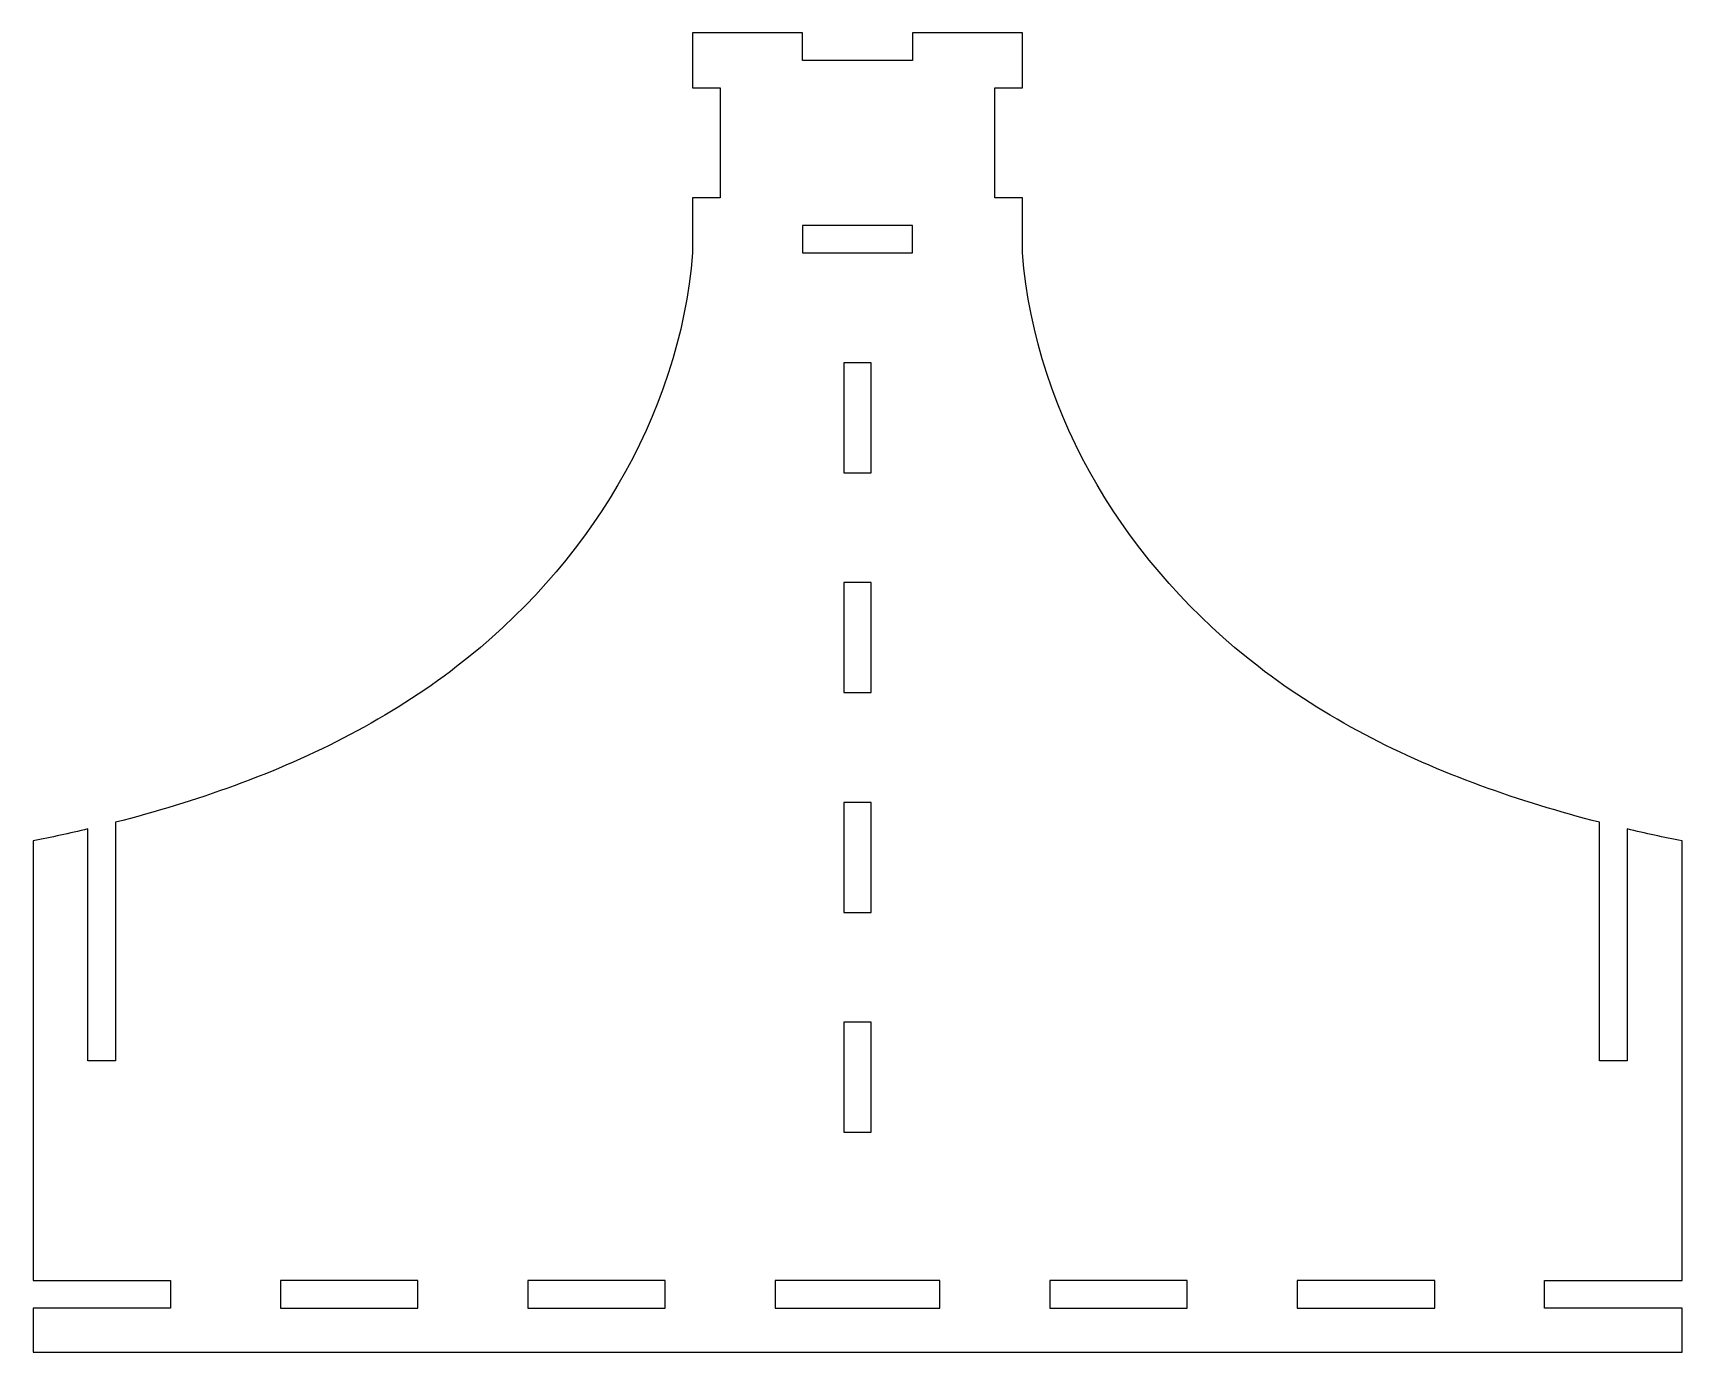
# Model space of a CAD drawing. Header units: millimetres. Extents: x -220 to 80, y -75 to 165.
import ezdxf

# ---------------------------------------------------------------- set-up
doc = ezdxf.new("R2010")
doc.units = ezdxf.units.MM

msp = doc.modelspace()

# ---------------------------------------------------------------- linework, layer by layer
at = {"color": 7, "linetype": 'Continuous', "lineweight": 25}
for p, q in [((-99.78, 165.45), (-99.78, 155.45)), ((-79.78, 165.45), (-99.78, 165.45)), ((-79.78, 160.45), (-79.78, 165.45)), ((-59.78, 165.45), (-59.78, 160.45)), ((-39.78, 165.45), (-59.78, 165.45)), ((-39.78, 155.45), (-39.78, 165.45)), ((-59.78, 160.45), (-79.78, 160.45)), ((-99.78, 155.45), (-94.78, 155.45)), ((-94.78, 155.45), (-94.78, 135.45)), ((-44.78, 155.45), (-39.78, 155.45)), ((-44.78, 135.45), (-44.78, 155.45)), ((-99.78, 135.45), (-99.78, 125.45)), ((-94.78, 135.45), (-99.78, 135.45)), ((-39.78, 135.45), (-44.78, 135.45)), ((-39.78, 125.45), (-39.78, 135.45)), ((-59.78, 130.45), (-79.78, 130.45)), ((-79.78, 130.45), (-79.78, 125.45)), ((-59.78, 125.45), (-59.78, 130.45)), ((-79.78, 125.45), (-59.78, 125.45)), ((-67.28, 105.45), (-72.28, 105.45)), ((-72.28, 105.45), (-72.28, 85.45)), ((-67.28, 85.45), (-67.28, 105.45)), ((-72.28, 85.45), (-67.28, 85.45)), ((-67.28, 65.45), (-72.28, 65.45)), ((-72.28, 65.45), (-72.28, 45.45)), ((-67.28, 45.45), (-67.28, 65.45)), ((-72.28, 45.45), (-67.28, 45.45)), ((-67.28, 25.45), (-72.28, 25.45)), ((-72.28, 25.45), (-72.28, 5.45)), ((-67.28, 5.45), (-67.28, 25.45)), ((-204.78, 21.84), (-204.78, -21.55)), ((65.22, -21.55), (65.22, 21.84)), ((-219.78, 18.45), (-219.78, -61.55)), ((-209.78, -21.55), (-209.78, 20.62)), ((70.22, 20.62), (70.22, -21.55)), ((80.22, -61.55), (80.22, 18.45)), ((-72.28, 5.45), (-67.28, 5.45)), ((-67.28, -14.55), (-72.28, -14.55)), ((-72.28, -14.55), (-72.28, -34.55)), ((-67.28, -34.55), (-67.28, -14.55)), ((-204.78, -21.55), (-209.78, -21.55)), ((70.22, -21.55), (65.22, -21.55)), ((-72.28, -34.55), (-67.28, -34.55)), ((-219.78, -61.55), (-194.78, -61.55)), ((-194.78, -61.55), (-194.78, -66.55)), ((-149.78, -61.55), (-174.78, -61.55)), ((-174.78, -61.55), (-174.78, -66.55)), ((-149.78, -66.55), (-149.78, -61.55)), ((-104.78, -61.55), (-129.78, -61.55)), ((-129.78, -61.55), (-129.78, -66.55)), ((-104.78, -66.55), (-104.78, -61.55)), ((-54.78, -61.55), (-84.78, -61.55)), ((-84.78, -61.55), (-84.78, -66.55)), ((-54.78, -66.55), (-54.78, -61.55)), ((-9.78, -61.55), (-34.78, -61.55)), ((-34.78, -61.55), (-34.78, -66.55)), ((-9.78, -66.55), (-9.78, -61.55)), ((35.22, -61.55), (10.22, -61.55)), ((10.22, -61.55), (10.22, -66.55)), ((35.22, -66.55), (35.22, -61.55)), ((55.22, -61.55), (80.22, -61.55)), ((55.22, -66.55), (55.22, -61.55)), ((-219.78, -66.55), (-219.78, -74.55)), ((-194.78, -66.55), (-219.78, -66.55)), ((-174.78, -66.55), (-149.78, -66.55)), ((-129.78, -66.55), (-104.78, -66.55)), ((-84.78, -66.55), (-54.78, -66.55)), ((-34.78, -66.55), (-9.78, -66.55)), ((10.22, -66.55), (35.22, -66.55)), ((80.22, -66.55), (55.22, -66.55)), ((80.22, -74.55), (80.22, -66.55)), ((-219.78, -74.55), (80.22, -74.55))]:
    msp.add_line(p, q, dxfattribs=at)
for points, knots in [([(-99.78, 125.45), (-102.18, 95.21), (-128.15, 54.28), (-175.47, 30.35), (-197.51, 23.7), (-204.78, 21.84)], [0.0897161, 0.0897161, 0.0897161, 0.0897161, 0.6033093, 0.8694325, 1, 1, 1, 1]), ([(65.22, 21.84), (57.94, 23.7), (35.91, 30.35), (-11.42, 54.28), (-37.38, 95.21), (-39.78, 125.45)], [0.0897161, 0.0897161, 0.0897161, 0.0897161, 0.2202836, 0.4864068, 1, 1, 1, 1])]:
    msp.add_open_spline(points, degree=3, knots=knots, dxfattribs=at)
for points in [[(-209.78, 20.62), (-213.12, 19.83), (-216.46, 19.11), (-219.78, 18.45)], [(80.22, 18.45), (76.89, 19.11), (73.55, 19.83), (70.22, 20.62)]]:
    msp.add_open_spline(points, degree=3, dxfattribs=at)

doc.saveas('drawing.dxf')
